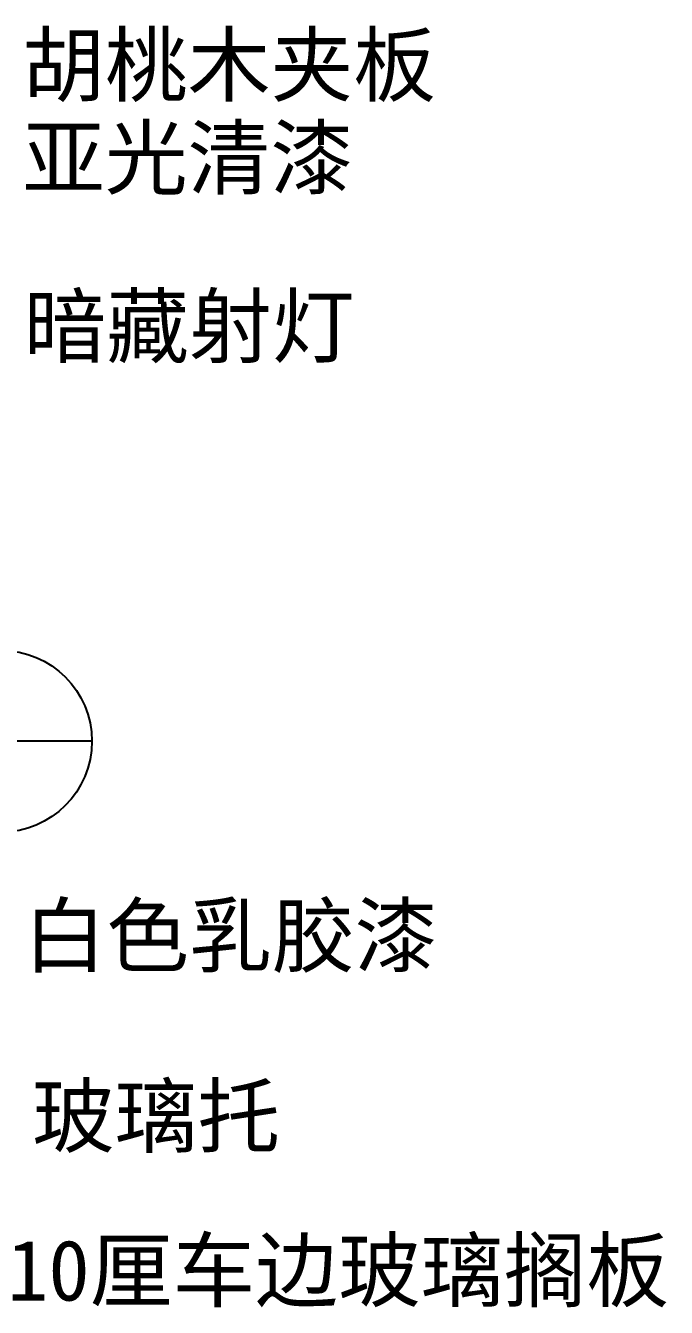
# Model space of a CAD drawing. Extents: x 320 to 2962, y 1848 to 5144.
# Drawn here: x 2540 to 2962, y 3641 to 4487 of the extents above; entities that cross this region are included whole.
import ezdxf

# ---------------------------------------------------------------- set-up
doc = ezdxf.new("R2010")
doc.units = 0
doc.header["$LTSCALE"] = 10
doc.header["$MEASUREMENT"] = 0
doc.layers.add('TEXT', color=3, linetype='CONTINUOUS')
doc.styles.add('HZ', font='')
doc.styles.get('HZ').set_extended_font_data('仿宋_GB2312')

msp = doc.modelspace()

# ---------------------------------------------------------------- linework, layer by layer
at = {"layer": 'TEXT'}
msp.add_lwpolyline([(2583.57, 4014.58), (2463.57, 4014.58)], dxfattribs=at)
msp.add_circle((2523.57, 4014.58), 60, dxfattribs=at)

# ---------------------------------------------------------------- texts
at = {"layer": 'TEXT', "style": 'HZ'}
for s, p in [('胡桃木夹板', (2537.6, 4440.68)), ('亚光清漆', (2537.6, 4379.42)), ('暗藏射灯', (2538.5, 4268.37)), ('白色乳胶漆', (2538.5, 3866.37)), ('玻璃托', (2544, 3747.39)), ('10厘车边玻璃搁板', (2527.7, 3645.64))]:
    msp.add_text(s, height=40, dxfattribs=at).set_placement(p)

doc.saveas('drawing.dxf')
